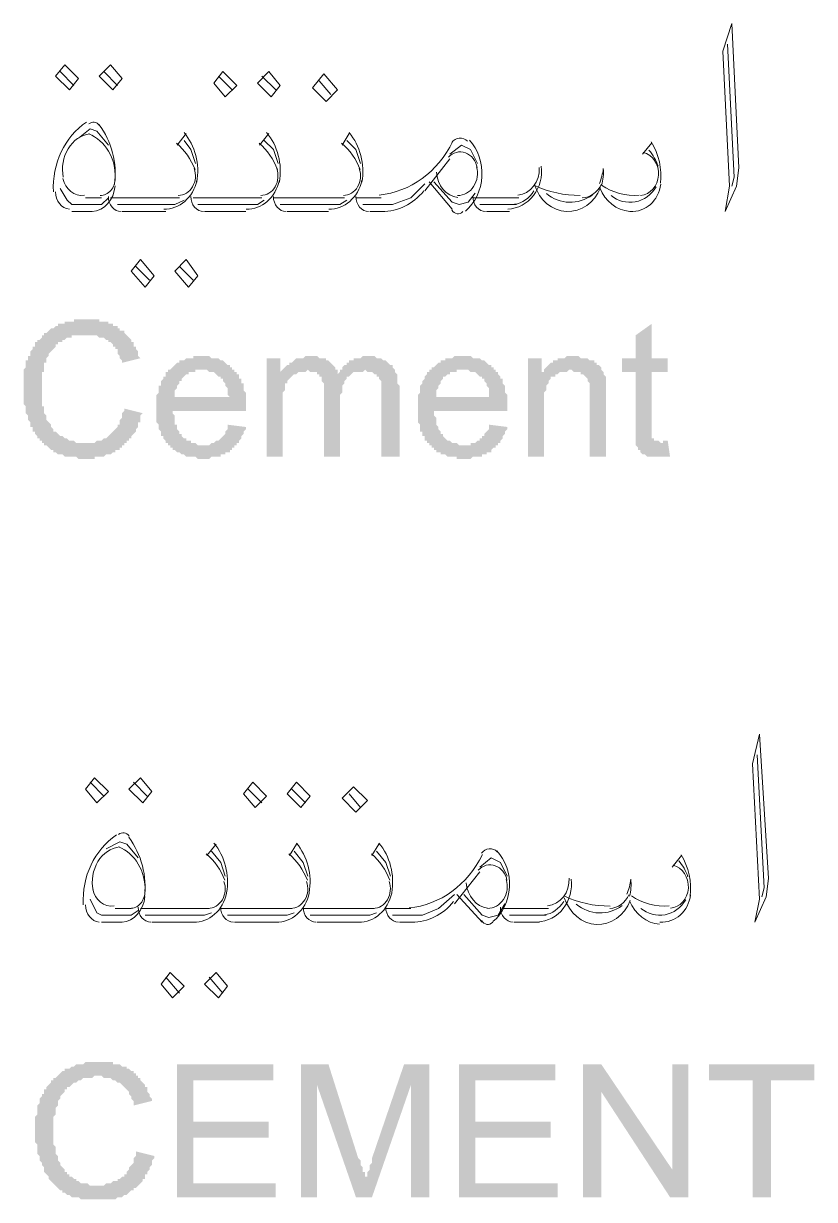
# Model space of a CAD drawing. Header units: inches. Extents: x -351 to 2582, y -266 to 144.
# Drawn here: x 231.229 to 231.824, y -49.526 to -48.642 of the extents above; entities that cross this region are included whole.
import ezdxf

# ---------------------------------------------------------------- set-up
doc = ezdxf.new("R2010")
doc.units = ezdxf.units.IN
doc.header["$MEASUREMENT"] = 0
doc.layers.add('PDF2_Geometry', color=7, linetype='Continuous')
doc.layers.add('WALL', color=7, linetype='Continuous')

# ---------------------------------------------------------------- blocks, each defined once
blk = doc.blocks.new('A$C5888202B')
at = {"layer": 'PDF2_Geometry', "lineweight": -3}
for points in [[(0.99355, -0.65848), (1.00835, -0.66218), (1.0065, -0.66403), (1.0065, -0.66588), (1.0065, -0.66772), (1.0065, -0.66957), (1.00465, -0.66957), (1.00465, -0.67142), (1.00465, -0.67327), (1.0028, -0.67512), (1.0028, -0.67697), (1.00095, -0.67882), (0.9991, -0.68067), (0.9991, -0.68252), (0.99725, -0.68252), (0.99725, -0.68437), (0.9954, -0.68437), (0.9954, -0.68621), (0.99355, -0.68621), (0.99355, -0.68806), (0.99171, -0.68806), (0.99171, -0.68991), (0.98986, -0.68991), (0.98986, -0.69176), (0.98801, -0.69176), (0.98616, -0.69176), (0.98616, -0.69361), (0.98431, -0.69361), (0.98246, -0.69546), (0.98061, -0.69546), (0.97876, -0.69546), (0.97691, -0.69731), (0.97506, -0.69731), (0.97322, -0.69731), (0.97137, -0.69731), (0.96952, -0.69731), (0.96952, -0.69916), (0.96767, -0.69916), (0.96582, -0.69916), (0.96397, -0.69916), (0.96212, -0.69916), (0.96027, -0.69916), (0.95842, -0.69916), (0.95657, -0.69916), (0.95473, -0.69731), (0.95288, -0.69731), (0.95103, -0.69731), (0.94918, -0.69731), (0.94733, -0.69731), (0.94548, -0.69731), (0.94363, -0.69546), (0.94178, -0.69546), (0.93993, -0.69546), (0.93808, -0.69361), (0.93624, -0.69361), (0.93624, -0.69176), (0.93439, -0.69176), (0.93254, -0.68991), (0.93069, -0.68806), (0.92884, -0.68806), (0.92884, -0.68621), (0.92699, -0.68621), (0.92699, -0.68437), (0.92514, -0.68437), (0.92514, -0.68252), (0.92329, -0.68252), (0.92329, -0.68067), (0.92144, -0.67882), (0.92144, -0.67697), (0.9196, -0.67697), (0.9196, -0.67512), (0.9196, -0.67327), (0.91775, -0.67327), (0.91775, -0.67142), (0.91775, -0.66957), (0.9159, -0.66772), (0.9159, -0.66588), (0.9159, -0.66403), (0.91405, -0.66218), (0.91405, -0.66033), (0.91405, -0.65848), (0.91405, -0.65663), (0.9122, -0.65478), (0.9122, -0.65293), (0.9122, -0.65108), (0.9122, -0.64923), (0.9122, -0.64739), (0.9122, -0.64554), (0.9122, -0.64369), (0.9122, -0.64184), (0.9122, -0.63999), (0.9122, -0.63814), (0.9122, -0.63629), (0.9122, -0.63444), (0.9122, -0.63259), (0.9122, -0.63074), (0.9122, -0.6289), (0.9122, -0.62705), (0.91405, -0.6252), (0.91405, -0.62335), (0.91405, -0.6215), (0.91405, -0.61965), (0.9159, -0.61965), (0.9159, -0.6178), (0.9159, -0.61595), (0.91775, -0.61595), (0.91775, -0.6141), (0.91775, -0.61226), (0.9196, -0.61041), (0.9196, -0.60856), (0.92144, -0.60856), (0.92144, -0.60671), (0.92144, -0.60486), (0.92329, -0.60486), (0.92329, -0.60301), (0.92514, -0.60301), (0.92699, -0.60116), (0.92699, -0.59931), (0.92884, -0.59931), (0.92884, -0.59746), (0.93069, -0.59746), (0.93254, -0.59561), (0.93439, -0.59377), (0.93624, -0.59377), (0.93808, -0.59192), (0.93993, -0.59192), (0.93993, -0.59007), (0.94178, -0.59007), (0.94363, -0.59007), (0.94548, -0.59007), (0.94548, -0.58822), (0.94733, -0.58822), (0.94918, -0.58822), (0.95103, -0.58822), (0.95288, -0.58822), (0.95288, -0.58637), (0.95473, -0.58637), (0.95657, -0.58637), (0.95842, -0.58637), (0.96027, -0.58637), (0.96212, -0.58637), (0.96397, -0.58637), (0.96582, -0.58637), (0.96767, -0.58637), (0.96952, -0.58637), (0.97137, -0.58637), (0.97322, -0.58637), (0.97322, -0.58822), (0.97506, -0.58822), (0.97691, -0.58822), (0.97876, -0.58822), (0.98061, -0.58822), (0.98061, -0.59007), (0.98246, -0.59007), (0.98431, -0.59007), (0.98431, -0.59192), (0.98616, -0.59192), (0.98801, -0.59192), (0.98801, -0.59377), (0.98986, -0.59377), (0.98986, -0.59561), (0.99171, -0.59561), (0.99355, -0.59561), (0.99355, -0.59746), (0.9954, -0.59931), (0.99725, -0.60116), (0.9991, -0.60301), (0.9991, -0.60486), (1.00095, -0.60486), (1.00095, -0.60671), (1.00095, -0.60856), (1.0028, -0.60856), (1.0028, -0.61041), (1.00465, -0.61226), (1.00465, -0.6141), (1.00465, -0.61595), (1.0065, -0.6178), (0.99171, -0.6215), (0.99171, -0.61965), (0.98986, -0.6178), (0.98986, -0.61595), (0.98801, -0.6141), (0.98801, -0.61226), (0.98801, -0.61041), (0.98616, -0.61041), (0.98616, -0.60856), (0.98431, -0.60856), (0.98431, -0.60671), (0.98246, -0.60486), (0.98061, -0.60486), (0.98061, -0.60301), (0.97876, -0.60301), (0.97691, -0.60116), (0.97506, -0.60116), (0.97322, -0.60116), (0.97137, -0.59931), (0.96952, -0.59931), (0.96767, -0.59931), (0.96582, -0.59931), (0.96397, -0.59931), (0.96212, -0.59931), (0.96027, -0.59931), (0.95842, -0.59931), (0.95657, -0.59931), (0.95473, -0.59931), (0.95288, -0.59931), (0.95103, -0.59931), (0.95103, -0.60116), (0.94918, -0.60116), (0.94733, -0.60116), (0.94548, -0.60301), (0.94363, -0.60301), (0.94363, -0.60486), (0.94178, -0.60486), (0.93993, -0.60486), (0.93993, -0.60671), (0.93808, -0.60671), (0.93808, -0.60856), (0.93624, -0.61041), (0.93439, -0.61226), (0.93254, -0.6141), (0.93254, -0.61595), (0.93069, -0.6178), (0.93069, -0.61965), (0.93069, -0.6215), (0.92884, -0.6215), (0.92884, -0.62335), (0.92884, -0.6252), (0.92884, -0.62705), (0.92884, -0.6289), (0.92699, -0.6289), (0.92699, -0.63074), (0.92699, -0.63259), (0.92699, -0.63444), (0.92699, -0.63629), (0.92699, -0.63814), (0.92699, -0.63999), (0.92699, -0.64184), (0.92699, -0.64369), (0.92699, -0.64554), (0.92699, -0.64739), (0.92699, -0.64923), (0.92699, -0.65108), (0.92699, -0.65293), (0.92699, -0.65478), (0.92699, -0.65663), (0.92884, -0.65663), (0.92884, -0.65848), (0.92884, -0.66033), (0.92884, -0.66218), (0.93069, -0.66403), (0.93069, -0.66588), (0.93069, -0.66772), (0.93254, -0.66957), (0.93439, -0.67142), (0.93439, -0.67327), (0.93624, -0.67512), (0.93624, -0.67697), (0.93808, -0.67697), (0.93993, -0.67882), (0.94178, -0.68067), (0.94363, -0.68067), (0.94548, -0.68252), (0.94733, -0.68252), (0.94918, -0.68437), (0.95103, -0.68437), (0.95288, -0.68437), (0.95473, -0.68621), (0.95657, -0.68621), (0.95842, -0.68621), (0.96027, -0.68621), (0.96212, -0.68621), (0.96397, -0.68621), (0.96582, -0.68621), (0.96767, -0.68621), (0.96952, -0.68621), (0.97137, -0.68437), (0.97322, -0.68437), (0.97506, -0.68437), (0.97691, -0.68252), (0.97876, -0.68252), (0.98061, -0.68067), (0.98246, -0.67882), (0.98431, -0.67697), (0.98616, -0.67512), (0.98801, -0.67327), (0.98801, -0.67142), (0.98986, -0.67142), (0.98986, -0.66957), (0.98986, -0.66772), (0.99171, -0.66588), (0.99171, -0.66403), (0.99171, -0.66218), (0.99355, -0.66033), (0.99355, -0.65848)], [(1.43176, -0.68437), (1.43361, -0.69731), (1.43176, -0.69731), (1.42991, -0.69731), (1.42806, -0.69731), (1.42622, -0.69731), (1.42437, -0.69731), (1.42252, -0.69731), (1.42067, -0.69731), (1.41882, -0.69731), (1.41697, -0.69731), (1.41512, -0.69731), (1.41327, -0.69546), (1.41142, -0.69546), (1.40957, -0.69361), (1.40957, -0.69176), (1.40773, -0.69176), (1.40773, -0.68991), (1.40588, -0.68806), (1.40588, -0.68621), (1.40588, -0.68437), (1.40588, -0.68252), (1.40588, -0.68067), (1.40588, -0.67882), (1.40588, -0.67697), (1.40588, -0.67512), (1.40588, -0.67327), (1.40588, -0.6289), (1.39478, -0.6289), (1.39478, -0.6178), (1.40588, -0.6178), (1.40588, -0.59931), (1.41882, -0.59007), (1.41882, -0.6178), (1.43176, -0.6178), (1.43176, -0.6289), (1.41882, -0.6289), (1.41882, -0.67512), (1.41882, -0.67697), (1.41882, -0.67882), (1.41882, -0.68067), (1.41882, -0.68252), (1.42067, -0.68252), (1.42067, -0.68437), (1.42252, -0.68437), (1.42437, -0.68437), (1.42622, -0.68621), (1.42806, -0.68621), (1.42806, -0.68437), (1.42991, -0.68437)], [(1.10819, -0.69731), (1.10819, -0.6178), (1.11928, -0.6178), (1.11928, -0.6289), (1.12113, -0.62705), (1.12298, -0.6252), (1.12483, -0.62335), (1.12668, -0.62335), (1.12668, -0.6215), (1.12853, -0.6215), (1.13038, -0.61965), (1.13223, -0.6178), (1.13408, -0.6178), (1.13593, -0.6178), (1.13777, -0.6178), (1.13962, -0.61595), (1.14147, -0.61595), (1.14332, -0.61595), (1.14517, -0.61595), (1.14702, -0.61595), (1.14887, -0.61595), (1.15072, -0.6178), (1.15257, -0.6178), (1.15442, -0.6178), (1.15626, -0.6178), (1.15626, -0.61965), (1.15811, -0.61965), (1.15996, -0.6215), (1.16181, -0.62335), (1.16366, -0.6252), (1.16366, -0.62705), (1.16551, -0.62705), (1.16551, -0.6289), (1.16551, -0.63074), (1.16736, -0.6289), (1.16736, -0.62705), (1.16921, -0.62705), (1.16921, -0.6252), (1.17106, -0.62335), (1.17291, -0.62335), (1.17291, -0.6215), (1.17475, -0.6215), (1.17475, -0.61965), (1.1766, -0.61965), (1.17845, -0.61965), (1.17845, -0.6178), (1.1803, -0.6178), (1.18215, -0.6178), (1.184, -0.6178), (1.18585, -0.61595), (1.1877, -0.61595), (1.18955, -0.61595), (1.1914, -0.61595), (1.19324, -0.61595), (1.19509, -0.61595), (1.19694, -0.6178), (1.19879, -0.6178), (1.20064, -0.6178), (1.20249, -0.61965), (1.20434, -0.61965), (1.20619, -0.6215), (1.20804, -0.62335), (1.20988, -0.62335), (1.20988, -0.6252), (1.21173, -0.62705), (1.21173, -0.6289), (1.21358, -0.63074), (1.21358, -0.63259), (1.21358, -0.63444), (1.21358, -0.63629), (1.21358, -0.63814), (1.21543, -0.63999), (1.21543, -0.64184), (1.21543, -0.64369), (1.21543, -0.69731), (1.20064, -0.69731), (1.20064, -0.64739), (1.20064, -0.64554), (1.20064, -0.64369), (1.20064, -0.64184), (1.20064, -0.63999), (1.20064, -0.63814), (1.20064, -0.63629), (1.19879, -0.63444), (1.19879, -0.63259), (1.19694, -0.63259), (1.19694, -0.63074), (1.19509, -0.63074), (1.19324, -0.6289), (1.1914, -0.6289), (1.18955, -0.6289), (1.1877, -0.62705), (1.18585, -0.6289), (1.184, -0.6289), (1.18215, -0.6289), (1.1803, -0.6289), (1.17845, -0.6289), (1.1766, -0.63074), (1.17475, -0.63259), (1.17291, -0.63259), (1.17291, -0.63444), (1.17106, -0.63629), (1.17106, -0.63814), (1.16921, -0.63999), (1.16921, -0.64184), (1.16921, -0.64369), (1.16921, -0.64554), (1.16736, -0.64739), (1.16736, -0.64923), (1.16736, -0.65108), (1.16736, -0.69731), (1.15442, -0.69731), (1.15442, -0.64554), (1.15442, -0.64369), (1.15442, -0.64184), (1.15442, -0.63999), (1.15442, -0.63814), (1.15257, -0.63629), (1.15257, -0.63444), (1.15257, -0.63259), (1.15072, -0.63259), (1.15072, -0.63074), (1.14887, -0.63074), (1.14887, -0.6289), (1.14702, -0.6289), (1.14517, -0.6289), (1.14332, -0.6289), (1.14147, -0.62705), (1.13962, -0.6289), (1.13777, -0.6289), (1.13593, -0.6289), (1.13408, -0.6289), (1.13223, -0.63074), (1.13038, -0.63074), (1.12853, -0.63259), (1.12668, -0.63444), (1.12483, -0.63629), (1.12483, -0.63814), (1.12298, -0.63814), (1.12298, -0.63999), (1.12298, -0.64184), (1.12298, -0.64369), (1.12113, -0.64554), (1.12113, -0.64739), (1.12113, -0.64923), (1.12113, -0.65108), (1.12113, -0.65293), (1.12113, -0.65478), (1.12113, -0.65663), (1.12113, -0.69731)], [(1.31897, -0.69731), (1.31897, -0.6178), (1.33007, -0.6178), (1.33007, -0.6289), (1.33192, -0.6289), (1.33192, -0.62705), (1.33377, -0.6252), (1.33562, -0.62335), (1.33746, -0.6215), (1.33931, -0.6215), (1.33931, -0.61965), (1.34116, -0.61965), (1.34301, -0.61965), (1.34301, -0.6178), (1.34486, -0.6178), (1.34671, -0.6178), (1.34856, -0.6178), (1.35041, -0.61595), (1.35226, -0.61595), (1.35411, -0.61595), (1.35595, -0.61595), (1.3578, -0.61595), (1.35965, -0.61595), (1.3615, -0.6178), (1.36335, -0.6178), (1.3652, -0.6178), (1.36705, -0.6178), (1.3689, -0.61965), (1.37075, -0.61965), (1.3726, -0.61965), (1.3726, -0.6215), (1.37444, -0.6215), (1.37444, -0.62335), (1.37629, -0.62335), (1.37814, -0.6252), (1.37814, -0.62705), (1.37999, -0.6289), (1.37999, -0.63074), (1.38184, -0.63259), (1.38184, -0.63444), (1.38184, -0.63629), (1.38184, -0.63814), (1.38184, -0.63999), (1.38184, -0.64184), (1.38184, -0.64369), (1.38184, -0.64554), (1.38184, -0.64739), (1.38184, -0.64923), (1.38184, -0.69731), (1.3689, -0.69731), (1.3689, -0.64923), (1.3689, -0.64739), (1.3689, -0.64554), (1.3689, -0.64369), (1.3689, -0.64184), (1.3689, -0.63999), (1.3689, -0.63814), (1.36705, -0.63629), (1.36705, -0.63444), (1.3652, -0.63259), (1.36335, -0.63074), (1.3615, -0.63074), (1.3615, -0.6289), (1.35965, -0.6289), (1.3578, -0.6289), (1.35595, -0.6289), (1.35411, -0.62705), (1.35226, -0.62705), (1.35041, -0.6289), (1.34856, -0.6289), (1.34671, -0.6289), (1.34486, -0.6289), (1.34301, -0.63074), (1.34116, -0.63074), (1.34116, -0.63259), (1.33931, -0.63259), (1.33746, -0.63259), (1.33746, -0.63444), (1.33562, -0.63629), (1.33562, -0.63814), (1.33377, -0.63999), (1.33377, -0.64184), (1.33377, -0.64369), (1.33192, -0.64554), (1.33192, -0.64739), (1.33192, -0.64923), (1.33192, -0.65108), (1.33192, -0.65293), (1.33192, -0.69731)], [(1.0028, -1.25755), (1.01759, -1.26125), (1.01759, -1.2631), (1.01574, -1.26495), (1.01574, -1.26679), (1.01574, -1.26864), (1.01389, -1.27049), (1.01389, -1.27234), (1.01204, -1.27419), (1.01204, -1.27604), (1.0102, -1.27604), (1.0102, -1.27789), (1.0102, -1.27974), (1.00835, -1.27974), (1.00835, -1.28159), (1.0065, -1.28343), (1.00465, -1.28528), (1.0028, -1.28713), (1.00095, -1.28713), (1.00095, -1.28898), (0.9991, -1.28898), (0.99725, -1.29083), (0.9954, -1.29268), (0.99355, -1.29268), (0.99171, -1.29453), (0.98986, -1.29453), (0.98801, -1.29453), (0.98616, -1.29638), (0.98431, -1.29638), (0.98246, -1.29638), (0.98061, -1.29638), (0.97876, -1.29638), (0.97691, -1.29638), (0.97506, -1.29638), (0.97322, -1.29638), (0.97137, -1.29638), (0.96952, -1.29638), (0.96767, -1.29638), (0.96582, -1.29638), (0.96397, -1.29638), (0.96212, -1.29638), (0.96027, -1.29638), (0.95842, -1.29638), (0.95657, -1.29453), (0.95473, -1.29453), (0.95288, -1.29453), (0.95103, -1.29453), (0.94918, -1.29268), (0.94733, -1.29268), (0.94548, -1.29083), (0.94363, -1.29083), (0.94363, -1.28898), (0.94178, -1.28898), (0.93993, -1.28713), (0.93808, -1.28528), (0.93624, -1.28343), (0.93439, -1.28159), (0.93254, -1.27974), (0.93254, -1.27789), (0.93069, -1.27604), (0.92884, -1.27419), (0.92884, -1.27234), (0.92884, -1.27049), (0.92699, -1.26864), (0.92699, -1.26679), (0.92514, -1.26495), (0.92514, -1.2631), (0.92514, -1.26125), (0.92329, -1.2594), (0.92329, -1.25755), (0.92329, -1.2557), (0.92329, -1.25385), (0.92329, -1.252), (0.92144, -1.25015), (0.92144, -1.2483), (0.92144, -1.24646), (0.92144, -1.24461), (0.92144, -1.24276), (0.92144, -1.24091), (0.92144, -1.23906), (0.92144, -1.23721), (0.92144, -1.23536), (0.92144, -1.23351), (0.92144, -1.23166), (0.92144, -1.22981), (0.92329, -1.22797), (0.92329, -1.22612), (0.92329, -1.22427), (0.92329, -1.22242), (0.92329, -1.22057), (0.92514, -1.21872), (0.92514, -1.21687), (0.92514, -1.21502), (0.92699, -1.21317), (0.92699, -1.21132), (0.92884, -1.21132), (0.92884, -1.20948), (0.92884, -1.20763), (0.93069, -1.20763), (0.93069, -1.20578), (0.93254, -1.20393), (0.93439, -1.20208), (0.93439, -1.20023), (0.93624, -1.20023), (0.93624, -1.19838), (0.93808, -1.19838), (0.93993, -1.19653), (0.94178, -1.19468), (0.94363, -1.19283), (0.94548, -1.19283), (0.94548, -1.19099), (0.94733, -1.19099), (0.94918, -1.19099), (0.95103, -1.18914), (0.95288, -1.18914), (0.95473, -1.18729), (0.95657, -1.18729), (0.95842, -1.18729), (0.96027, -1.18729), (0.96212, -1.18544), (0.96397, -1.18544), (0.96582, -1.18544), (0.96767, -1.18544), (0.96952, -1.18544), (0.97137, -1.18544), (0.97322, -1.18544), (0.97506, -1.18544), (0.97691, -1.18544), (0.97876, -1.18544), (0.98061, -1.18544), (0.98246, -1.18544), (0.98431, -1.18544), (0.98431, -1.18729), (0.98616, -1.18729), (0.98801, -1.18729), (0.98986, -1.18729), (0.99171, -1.18914), (0.99355, -1.18914), (0.9954, -1.18914), (0.9954, -1.19099), (0.99725, -1.19099), (0.9991, -1.19283), (1.00095, -1.19283), (1.00095, -1.19468), (1.0028, -1.19468), (1.0028, -1.19653), (1.00465, -1.19653), (1.00465, -1.19838), (1.0065, -1.19838), (1.0065, -1.20023), (1.00835, -1.20208), (1.0102, -1.20393), (1.0102, -1.20578), (1.01204, -1.20578), (1.01204, -1.20763), (1.01204, -1.20948), (1.01389, -1.21132), (1.01389, -1.21317), (1.01574, -1.21502), (1.01574, -1.21687), (1.00095, -1.22057), (1.00095, -1.21872), (1.00095, -1.21687), (0.9991, -1.21502), (0.9991, -1.21317), (0.99725, -1.21132), (0.99725, -1.20948), (0.9954, -1.20763), (0.99355, -1.20578), (0.99171, -1.20393), (0.98986, -1.20208), (0.98801, -1.20208), (0.98616, -1.20023), (0.98431, -1.20023), (0.98246, -1.19838), (0.98061, -1.19838), (0.97876, -1.19838), (0.97691, -1.19838), (0.97506, -1.19653), (0.97322, -1.19653), (0.97137, -1.19653), (0.96952, -1.19653), (0.96767, -1.19838), (0.96582, -1.19838), (0.96397, -1.19838), (0.96212, -1.19838), (0.96027, -1.19838), (0.95842, -1.20023), (0.95657, -1.20023), (0.95473, -1.20208), (0.95288, -1.20208), (0.95103, -1.20393), (0.94918, -1.20578), (0.94733, -1.20578), (0.94733, -1.20763), (0.94548, -1.20763), (0.94548, -1.20948), (0.94363, -1.21132), (0.94178, -1.21317), (0.94178, -1.21502), (0.93993, -1.21687), (0.93993, -1.21872), (0.93993, -1.22057), (0.93808, -1.22242), (0.93808, -1.22427), (0.93808, -1.22612), (0.93808, -1.22797), (0.93624, -1.22981), (0.93624, -1.23166), (0.93624, -1.23351), (0.93624, -1.23536), (0.93624, -1.23721), (0.93624, -1.23906), (0.93624, -1.24091), (0.93624, -1.24276), (0.93624, -1.24461), (0.93624, -1.24646), (0.93624, -1.2483), (0.93624, -1.25015), (0.93624, -1.252), (0.93808, -1.25385), (0.93808, -1.2557), (0.93808, -1.25755), (0.93808, -1.2594), (0.93993, -1.26125), (0.93993, -1.2631), (0.93993, -1.26495), (0.94178, -1.26679), (0.94178, -1.26864), (0.94363, -1.27049), (0.94548, -1.27234), (0.94548, -1.27419), (0.94733, -1.27419), (0.94733, -1.27604), (0.94918, -1.27604), (0.94918, -1.27789), (0.95103, -1.27789), (0.95288, -1.27974), (0.95473, -1.27974), (0.95473, -1.28159), (0.95657, -1.28159), (0.95842, -1.28343), (0.96027, -1.28343), (0.96212, -1.28343), (0.96397, -1.28343), (0.96582, -1.28528), (0.96767, -1.28528), (0.96952, -1.28528), (0.97137, -1.28528), (0.97322, -1.28528), (0.97506, -1.28528), (0.97691, -1.28528), (0.97876, -1.28343), (0.98061, -1.28343), (0.98246, -1.28343), (0.98431, -1.28159), (0.98616, -1.28159), (0.98801, -1.28159), (0.98801, -1.27974), (0.98986, -1.27974), (0.99171, -1.27789), (0.99355, -1.27789), (0.99355, -1.27604), (0.9954, -1.27604), (0.9954, -1.27419), (0.99725, -1.27234), (0.99725, -1.27049), (0.9991, -1.26864), (1.00095, -1.26679), (1.00095, -1.26495), (1.00095, -1.2631), (1.0028, -1.26125), (1.0028, -1.2594), (1.0028, -1.25755)], [(1.03608, -1.29453), (1.03608, -1.18729), (1.11374, -1.18729), (1.11374, -1.20023), (1.04902, -1.20023), (1.04902, -1.23351), (1.11004, -1.23351), (1.11004, -1.24646), (1.04902, -1.24646), (1.04902, -1.28343), (1.11559, -1.28343), (1.11559, -1.29453)], [(1.13593, -1.29453), (1.13593, -1.18729), (1.15811, -1.18729), (1.18215, -1.2631), (1.184, -1.26495), (1.184, -1.26679), (1.184, -1.26864), (1.18585, -1.27049), (1.18585, -1.27234), (1.18585, -1.27419), (1.1877, -1.27419), (1.1877, -1.27604), (1.1877, -1.27789), (1.1877, -1.27974), (1.1877, -1.27789), (1.18955, -1.27789), (1.18955, -1.27604), (1.18955, -1.27419), (1.1914, -1.27234), (1.1914, -1.27049), (1.1914, -1.26864), (1.19324, -1.26679), (1.19324, -1.26495), (1.19324, -1.2631), (1.21913, -1.18729), (1.23947, -1.18729), (1.23947, -1.29453), (1.22468, -1.29453), (1.22468, -1.20393), (1.19324, -1.29453), (1.1803, -1.29453), (1.14887, -1.20393), (1.14887, -1.29453)], [(1.26351, -1.29453), (1.26351, -1.18729), (1.34116, -1.18729), (1.34116, -1.20023), (1.27645, -1.20023), (1.27645, -1.23351), (1.33746, -1.23351), (1.33746, -1.24646), (1.27645, -1.24646), (1.27645, -1.28343), (1.34301, -1.28343), (1.34301, -1.29453)], [(1.36335, -1.29453), (1.36335, -1.18729), (1.37814, -1.18729), (1.43546, -1.27234), (1.43546, -1.18729), (1.4484, -1.18729), (1.4484, -1.29453), (1.43361, -1.29453), (1.37814, -1.20948), (1.37814, -1.29453)], [(1.50017, -1.29453), (1.50017, -1.20023), (1.46504, -1.20023), (1.46504, -1.18729), (1.5501, -1.18729), (1.5501, -1.20023), (1.51497, -1.20023), (1.51497, -1.29453)]]:
    blk.add_hatch(color=256, dxfattribs=at).paths.add_polyline_path(points)
h = blk.add_hatch(color=256, dxfattribs=at)
h.paths.add_polyline_path([(1.07676, -0.67142), (1.09155, -0.67327), (1.09155, -0.67512), (1.0897, -0.67697), (1.0897, -0.67882), (1.08785, -0.68067), (1.08785, -0.68252), (1.086, -0.68437), (1.086, -0.68621), (1.08415, -0.68621), (1.08415, -0.68806), (1.08231, -0.68806), (1.08231, -0.68991), (1.08046, -0.68991), (1.08046, -0.69176), (1.07861, -0.69176), (1.07861, -0.69361), (1.07676, -0.69361), (1.07491, -0.69361), (1.07491, -0.69546), (1.07306, -0.69546), (1.07121, -0.69546), (1.07121, -0.69731), (1.06936, -0.69731), (1.06751, -0.69731), (1.06566, -0.69731), (1.06382, -0.69731), (1.06197, -0.69916), (1.06012, -0.69916), (1.05827, -0.69916), (1.05642, -0.69916), (1.05457, -0.69916), (1.05272, -0.69916), (1.05087, -0.69731), (1.04902, -0.69731), (1.04717, -0.69731), (1.04533, -0.69731), (1.04348, -0.69731), (1.04163, -0.69546), (1.03978, -0.69546), (1.03793, -0.69361), (1.03608, -0.69361), (1.03423, -0.69176), (1.03238, -0.69176), (1.03238, -0.68991), (1.03053, -0.68991), (1.03053, -0.68806), (1.02868, -0.68806), (1.02868, -0.68621), (1.02684, -0.68621), (1.02684, -0.68437), (1.02499, -0.68252), (1.02499, -0.68067), (1.02314, -0.68067), (1.02314, -0.67882), (1.02314, -0.67697), (1.02129, -0.67512), (1.02129, -0.67327), (1.02129, -0.67142), (1.01944, -0.66957), (1.01944, -0.66772), (1.01944, -0.66588), (1.01944, -0.66403), (1.01944, -0.66218), (1.01944, -0.66033), (1.01944, -0.65848), (1.01944, -0.65663), (1.01944, -0.65478), (1.01944, -0.65293), (1.01944, -0.65108), (1.01944, -0.64923), (1.01944, -0.64739), (1.02129, -0.64554), (1.02129, -0.64369), (1.02129, -0.64184), (1.02129, -0.63999), (1.02314, -0.63999), (1.02314, -0.63814), (1.02314, -0.63629), (1.02499, -0.63444), (1.02499, -0.63259), (1.02684, -0.63259), (1.02684, -0.63074), (1.02684, -0.6289), (1.02868, -0.6289), (1.02868, -0.62705), (1.03053, -0.62705), (1.03238, -0.6252), (1.03423, -0.62335), (1.03608, -0.6215), (1.03793, -0.6215), (1.03793, -0.61965), (1.03978, -0.61965), (1.04163, -0.61965), (1.04348, -0.6178), (1.04533, -0.6178), (1.04717, -0.6178), (1.04902, -0.6178), (1.04902, -0.61595), (1.05087, -0.61595), (1.05272, -0.61595), (1.05457, -0.61595), (1.05642, -0.61595), (1.05827, -0.61595), (1.06012, -0.61595), (1.06197, -0.61595), (1.06382, -0.6178), (1.06566, -0.6178), (1.06751, -0.6178), (1.06936, -0.6178), (1.07121, -0.61965), (1.07306, -0.61965), (1.07491, -0.6215), (1.07676, -0.62335), (1.07861, -0.62335), (1.07861, -0.6252), (1.08046, -0.6252), (1.08046, -0.62705), (1.08231, -0.62705), (1.08231, -0.6289), (1.08415, -0.6289), (1.08415, -0.63074), (1.086, -0.63074), (1.086, -0.63259), (1.086, -0.63444), (1.08785, -0.63444), (1.08785, -0.63629), (1.08785, -0.63814), (1.0897, -0.63814), (1.0897, -0.63999), (1.0897, -0.64184), (1.0897, -0.64369), (1.09155, -0.64554), (1.09155, -0.64739), (1.09155, -0.64923), (1.09155, -0.65108), (1.09155, -0.65293), (1.09155, -0.65478), (1.09155, -0.65663), (1.09155, -0.65848), (1.09155, -0.66033), (1.03238, -0.66033), (1.03238, -0.66218), (1.03423, -0.66403), (1.03423, -0.66588), (1.03423, -0.66772), (1.03423, -0.66957), (1.03423, -0.67142), (1.03608, -0.67142), (1.03608, -0.67327), (1.03608, -0.67512), (1.03793, -0.67697), (1.03793, -0.67882), (1.03978, -0.67882), (1.03978, -0.68067), (1.04163, -0.68252), (1.04348, -0.68252), (1.04348, -0.68437), (1.04533, -0.68437), (1.04717, -0.68437), (1.04717, -0.68621), (1.04902, -0.68621), (1.05087, -0.68621), (1.05272, -0.68806), (1.05457, -0.68806), (1.05642, -0.68806), (1.05827, -0.68806), (1.06012, -0.68806), (1.06197, -0.68806), (1.06382, -0.68621), (1.06566, -0.68621), (1.06751, -0.68437), (1.06936, -0.68437), (1.07121, -0.68252), (1.07306, -0.68067), (1.07491, -0.67882), (1.07491, -0.67697), (1.07676, -0.67512), (1.07676, -0.67327), (1.07676, -0.67142)], flags=0)
h.paths.add_polyline_path([(1.03423, -0.64923), (1.07861, -0.64923), (1.07676, -0.64739), (1.07676, -0.64554), (1.07676, -0.64369), (1.07676, -0.64184), (1.07491, -0.63999), (1.07491, -0.63814), (1.07306, -0.63629), (1.07306, -0.63444), (1.07121, -0.63444), (1.07121, -0.63259), (1.06936, -0.63259), (1.06751, -0.63074), (1.06566, -0.6289), (1.06382, -0.6289), (1.06197, -0.6289), (1.06012, -0.62705), (1.05827, -0.62705), (1.05642, -0.62705), (1.05457, -0.62705), (1.05272, -0.62705), (1.05087, -0.62705), (1.05087, -0.6289), (1.04902, -0.6289), (1.04717, -0.6289), (1.04533, -0.6289), (1.04533, -0.63074), (1.04348, -0.63074), (1.04163, -0.63259), (1.03978, -0.63444), (1.03978, -0.63629), (1.03793, -0.63629), (1.03793, -0.63814), (1.03608, -0.63999), (1.03608, -0.64184), (1.03423, -0.64369), (1.03423, -0.64554), (1.03423, -0.64739), (1.03423, -0.64923)], flags=0)
h = blk.add_hatch(color=256, dxfattribs=at)
h.paths.add_polyline_path([(1.28754, -0.67142), (1.30233, -0.67327), (1.30233, -0.67512), (1.30049, -0.67697), (1.30049, -0.67882), (1.29864, -0.68067), (1.29864, -0.68252), (1.29679, -0.68437), (1.29679, -0.68621), (1.29494, -0.68621), (1.29494, -0.68806), (1.29309, -0.68806), (1.29309, -0.68991), (1.29124, -0.68991), (1.28939, -0.69176), (1.28939, -0.69361), (1.28754, -0.69361), (1.28569, -0.69361), (1.28569, -0.69546), (1.28384, -0.69546), (1.282, -0.69546), (1.282, -0.69731), (1.28015, -0.69731), (1.2783, -0.69731), (1.27645, -0.69731), (1.2746, -0.69731), (1.27275, -0.69916), (1.2709, -0.69916), (1.26905, -0.69916), (1.2672, -0.69916), (1.26535, -0.69916), (1.26351, -0.69916), (1.26166, -0.69916), (1.26166, -0.69731), (1.25981, -0.69731), (1.25796, -0.69731), (1.25611, -0.69731), (1.25426, -0.69731), (1.25241, -0.69546), (1.25056, -0.69546), (1.24871, -0.69546), (1.24871, -0.69361), (1.24686, -0.69361), (1.24502, -0.69361), (1.24502, -0.69176), (1.24317, -0.69176), (1.24317, -0.68991), (1.24132, -0.68991), (1.24132, -0.68806), (1.23947, -0.68806), (1.23947, -0.68621), (1.23762, -0.68621), (1.23762, -0.68437), (1.23577, -0.68437), (1.23577, -0.68252), (1.23577, -0.68067), (1.23392, -0.68067), (1.23392, -0.67882), (1.23392, -0.67697), (1.23207, -0.67697), (1.23207, -0.67512), (1.23207, -0.67327), (1.23207, -0.67142), (1.23022, -0.66957), (1.23022, -0.66772), (1.23022, -0.66588), (1.23022, -0.66403), (1.23022, -0.66218), (1.23022, -0.66033), (1.23022, -0.65848), (1.23022, -0.65663), (1.23022, -0.65478), (1.23022, -0.65293), (1.23022, -0.65108), (1.23022, -0.64923), (1.23022, -0.64739), (1.23207, -0.64554), (1.23207, -0.64369), (1.23207, -0.64184), (1.23207, -0.63999), (1.23392, -0.63814), (1.23392, -0.63629), (1.23577, -0.63444), (1.23577, -0.63259), (1.23762, -0.63074), (1.23762, -0.6289), (1.23947, -0.6289), (1.23947, -0.62705), (1.24132, -0.62705), (1.24132, -0.6252), (1.24317, -0.6252), (1.24502, -0.62335), (1.24686, -0.6215), (1.24871, -0.6215), (1.24871, -0.61965), (1.25056, -0.61965), (1.25241, -0.61965), (1.25241, -0.6178), (1.25426, -0.6178), (1.25611, -0.6178), (1.25796, -0.6178), (1.25981, -0.61595), (1.26166, -0.61595), (1.26351, -0.61595), (1.26535, -0.61595), (1.2672, -0.61595), (1.26905, -0.61595), (1.2709, -0.61595), (1.27275, -0.61595), (1.2746, -0.6178), (1.27645, -0.6178), (1.2783, -0.6178), (1.28015, -0.6178), (1.282, -0.61965), (1.28384, -0.61965), (1.28569, -0.6215), (1.28754, -0.62335), (1.28939, -0.62335), (1.28939, -0.6252), (1.29124, -0.6252), (1.29124, -0.62705), (1.29309, -0.62705), (1.29309, -0.6289), (1.29494, -0.6289), (1.29494, -0.63074), (1.29679, -0.63259), (1.29679, -0.63444), (1.29864, -0.63444), (1.29864, -0.63629), (1.29864, -0.63814), (1.30049, -0.63999), (1.30049, -0.64184), (1.30049, -0.64369), (1.30049, -0.64554), (1.30233, -0.64739), (1.30233, -0.64923), (1.30233, -0.65108), (1.30233, -0.65293), (1.30233, -0.65478), (1.30233, -0.65663), (1.30233, -0.65848), (1.30233, -0.66033), (1.24317, -0.66033), (1.24317, -0.66218), (1.24317, -0.66403), (1.24502, -0.66588), (1.24502, -0.66772), (1.24502, -0.66957), (1.24502, -0.67142), (1.24686, -0.67327), (1.24686, -0.67512), (1.24871, -0.67697), (1.24871, -0.67882), (1.25056, -0.67882), (1.25056, -0.68067), (1.25241, -0.68252), (1.25426, -0.68437), (1.25611, -0.68437), (1.25796, -0.68621), (1.25981, -0.68621), (1.26166, -0.68621), (1.26351, -0.68806), (1.26535, -0.68806), (1.2672, -0.68806), (1.26905, -0.68806), (1.2709, -0.68806), (1.27275, -0.68806), (1.27275, -0.68621), (1.2746, -0.68621), (1.27645, -0.68621), (1.2783, -0.68437), (1.28015, -0.68437), (1.28015, -0.68252), (1.282, -0.68252), (1.282, -0.68067), (1.28384, -0.68067), (1.28384, -0.67882), (1.28569, -0.67697), (1.28754, -0.67512), (1.28754, -0.67327), (1.28754, -0.67142)], flags=0)
h.paths.add_polyline_path([(1.24502, -0.64923), (1.28754, -0.64923), (1.28754, -0.64739), (1.28754, -0.64554), (1.28754, -0.64369), (1.28754, -0.64184), (1.28569, -0.63999), (1.28569, -0.63814), (1.28384, -0.63629), (1.28384, -0.63444), (1.282, -0.63444), (1.282, -0.63259), (1.28015, -0.63259), (1.2783, -0.63074), (1.27645, -0.6289), (1.2746, -0.6289), (1.27275, -0.6289), (1.2709, -0.62705), (1.26905, -0.62705), (1.2672, -0.62705), (1.26535, -0.62705), (1.26351, -0.62705), (1.26166, -0.62705), (1.26166, -0.6289), (1.25981, -0.6289), (1.25796, -0.6289), (1.25611, -0.6289), (1.25611, -0.63074), (1.25426, -0.63074), (1.25241, -0.63259), (1.25056, -0.63259), (1.25056, -0.63444), (1.24871, -0.63629), (1.24871, -0.63814), (1.24686, -0.63999), (1.24686, -0.64184), (1.24502, -0.64369), (1.24502, -0.64554), (1.24502, -0.64739), (1.24502, -0.64923)], flags=0)
at = {"layer": 'PDF2_Geometry', "lineweight": 18}
for p, q in [((1.48353, -0.34785), (1.47614, -0.37004)), ((1.48908, -0.46434), (1.48353, -0.34785)), ((1.48538, -0.47173), (1.47984, -0.36449)), ((1.47614, -0.37004), (1.48169, -0.47913)), ((0.94548, -0.38113), (0.93808, -0.39038)), ((0.95288, -0.39777), (0.94178, -0.38668)), ((0.95657, -0.39223), (0.94548, -0.38113)), ((0.98246, -0.38113), (0.97322, -0.39038)), ((0.98801, -0.39777), (0.97691, -0.38668)), ((0.99171, -0.39223), (0.98246, -0.38113)), ((1.07306, -0.38668), (1.06566, -0.39592)), ((1.08415, -0.39777), (1.07306, -0.38668)), ((1.11004, -0.38668), (1.1008, -0.39592)), ((1.11928, -0.39777), (1.11004, -0.38668)), ((1.15442, -0.38853), (1.14517, -0.39962)), ((1.16551, -0.40147), (1.15442, -0.38853)), ((0.93808, -0.39038), (0.94918, -0.40147)), ((0.94918, -0.40147), (0.95657, -0.39223)), ((0.97322, -0.39038), (0.98431, -0.40147)), ((0.98431, -0.40147), (0.99171, -0.39223)), ((1.06566, -0.39592), (1.07491, -0.40702)), ((1.08046, -0.40147), (1.06936, -0.39038)), ((1.07491, -0.40702), (1.08415, -0.39777)), ((1.1008, -0.39592), (1.11189, -0.40702)), ((1.11559, -0.40147), (1.10449, -0.39038)), ((1.11189, -0.40702), (1.11928, -0.39777)), ((1.15996, -0.40517), (1.15072, -0.39408)), ((1.14517, -0.39962), (1.15626, -0.41072)), ((1.15626, -0.41072), (1.16551, -0.40147)), ((0.95657, -0.4403), (0.96582, -0.4329)), ((0.96582, -0.4329), (0.97137, -0.43475)), ((0.97137, -0.43475), (0.98061, -0.44585)), ((1.04348, -0.4366), (1.03608, -0.44585)), ((1.04163, -0.44215), (1.04717, -0.44954)), ((1.11004, -0.4366), (1.10264, -0.44585)), ((1.10634, -0.44215), (1.11374, -0.44954)), ((1.17475, -0.4366), (1.16921, -0.44585)), ((1.17291, -0.44215), (1.1803, -0.44954)), ((1.41882, -0.444), (1.41142, -0.45324)), ((1.04717, -0.44954), (1.05087, -0.46064)), ((1.11374, -0.44954), (1.11744, -0.46064)), ((1.1803, -0.44954), (1.184, -0.46064)), ((1.26535, -0.44585), (1.25611, -0.45324)), ((1.27275, -0.44954), (1.26535, -0.44585)), ((1.2783, -0.46064), (1.27275, -0.44954)), ((1.25611, -0.45694), (1.23577, -0.48283)), ((1.48723, -0.47913), (1.48908, -0.46434)), ((1.48353, -0.47913), (1.48538, -0.47173)), ((0.94733, -0.49022), (0.94178, -0.48098)), ((1.23577, -0.47728), (1.22468, -0.48837)), ((1.25796, -0.49762), (1.23947, -0.47543)), ((1.24317, -0.47543), (1.25796, -0.49207)), ((1.47799, -0.49947), (1.48723, -0.47913)), ((1.48169, -0.47913), (1.47799, -0.49947)), ((0.95103, -0.49392), (0.94733, -0.49022)), ((0.97506, -0.48837), (0.96212, -0.48837)), ((0.98061, -0.48837), (0.97506, -0.49392)), ((1.03793, -0.48837), (0.98246, -0.48837)), ((1.04163, -0.49022), (1.03423, -0.49392)), ((1.10449, -0.48837), (1.04902, -0.48837)), ((1.10634, -0.49022), (1.1008, -0.49392)), ((1.17106, -0.48837), (1.11374, -0.48837)), ((1.17291, -0.49022), (1.16736, -0.49392)), ((1.1803, -0.48837), (1.20064, -0.48837)), ((1.22468, -0.48837), (1.20988, -0.49392)), ((1.25796, -0.49207), (1.26351, -0.49392)), ((1.26351, -0.49392), (1.2709, -0.49207)), ((1.2709, -0.49207), (1.27645, -0.48468)), ((1.31158, -0.48837), (1.2746, -0.48837)), ((0.97506, -0.49392), (0.95103, -0.49392)), ((0.96767, -0.49947), (0.95103, -0.49947)), ((1.03423, -0.49392), (0.98801, -0.49392)), ((0.99171, -0.49947), (1.02684, -0.49947)), ((1.1008, -0.49392), (1.05272, -0.49392)), ((1.05827, -0.49947), (1.09155, -0.49947)), ((1.16736, -0.49392), (1.11928, -0.49392)), ((1.12483, -0.49947), (1.15811, -0.49947)), ((1.20988, -0.49392), (1.18585, -0.49392)), ((1.20249, -0.49947), (1.1914, -0.49947)), ((1.30973, -0.49392), (1.28015, -0.49392)), ((1.28569, -0.49947), (1.30418, -0.49947)), ((1.0065, -0.5383), (0.9991, -0.54754)), ((1.01759, -0.55124), (1.0065, -0.5383)), ((1.04348, -0.5383), (1.03423, -0.54754)), ((1.05272, -0.55124), (1.04348, -0.5383)), ((0.9991, -0.54754), (1.0102, -0.56048)), ((1.01389, -0.55494), (1.0028, -0.54384)), ((1.03423, -0.54754), (1.04533, -0.56048)), ((1.04902, -0.55494), (1.03793, -0.54384)), ((1.0102, -0.56048), (1.01759, -0.55124)), ((1.04533, -0.56048), (1.05272, -0.55124)), ((1.50572, -0.92103), (1.50017, -0.94507)), ((1.51312, -1.03752), (1.50572, -0.92103)), ((1.50942, -1.04492), (1.50387, -0.93768)), ((1.50017, -0.94507), (1.50572, -1.05416)), ((0.96952, -0.95617), (0.96212, -0.96541)), ((0.98061, -0.96726), (0.96952, -0.95617)), ((1.0065, -0.95617), (0.99725, -0.96541)), ((1.01574, -0.96726), (1.0065, -0.95617)), ((0.96212, -0.96541), (0.97137, -0.9765)), ((0.97691, -0.97096), (0.96582, -0.95986)), ((0.97137, -0.9765), (0.98061, -0.96726)), ((0.99725, -0.96541), (1.00835, -0.9765)), ((1.01204, -0.97096), (1.00095, -0.95986)), ((1.00835, -0.9765), (1.01574, -0.96726)), ((1.0971, -0.95986), (1.0897, -0.96911)), ((1.10449, -0.9765), (1.0934, -0.96541)), ((1.10819, -0.97096), (1.0971, -0.95986)), ((1.13223, -0.95986), (1.12483, -0.96911)), ((1.13962, -0.9765), (1.12853, -0.96541)), ((1.14332, -0.97096), (1.13223, -0.95986)), ((1.17845, -0.96356), (1.16921, -0.97281)), ((1.18955, -0.97466), (1.17845, -0.96356)), ((1.0897, -0.96911), (1.09895, -0.9802)), ((1.09895, -0.9802), (1.10819, -0.97096)), ((1.12483, -0.96911), (1.13593, -0.9802)), ((1.13593, -0.9802), (1.14332, -0.97096)), ((1.16921, -0.97281), (1.1803, -0.9839)), ((1.184, -0.9802), (1.17475, -0.96911)), ((1.1803, -0.9839), (1.18955, -0.97466)), ((0.97876, -1.01348), (0.98986, -1.00794)), ((0.98986, -1.00794), (0.9954, -1.00979)), ((0.9954, -1.00979), (1.00465, -1.02088)), ((1.06751, -1.00979), (1.06012, -1.01903)), ((1.13223, -1.00979), (1.12668, -1.01903)), ((1.19879, -1.00979), (1.19324, -1.01903)), ((1.06382, -1.01533), (1.07121, -1.02458)), ((1.13038, -1.01533), (1.13777, -1.02458)), ((1.19694, -1.01533), (1.20434, -1.02458)), ((1.28939, -1.02088), (1.28015, -1.02828)), ((1.29679, -1.02458), (1.28939, -1.02088)), ((1.44286, -1.01903), (1.43546, -1.02828)), ((1.07121, -1.02458), (1.07491, -1.03567)), ((1.13777, -1.02458), (1.14147, -1.03567)), ((1.20434, -1.02458), (1.20804, -1.03567)), ((1.28015, -1.03197), (1.25981, -1.05786)), ((1.30233, -1.03567), (1.29679, -1.02458)), ((1.51127, -1.05231), (1.51312, -1.03752)), ((1.25981, -1.05046), (1.24686, -1.06156)), ((1.282, -1.07265), (1.26166, -1.05046)), ((1.2672, -1.05046), (1.282, -1.0671)), ((1.50202, -1.07265), (1.51127, -1.05231)), ((1.50757, -1.05231), (1.50942, -1.04492)), ((0.97137, -1.06526), (0.96582, -1.05416)), ((0.9991, -1.06156), (0.98616, -1.06156)), ((1.06197, -1.06156), (1.0065, -1.06156)), ((1.12853, -1.06156), (1.07121, -1.06156)), ((1.19509, -1.06156), (1.13777, -1.06156)), ((1.20434, -1.06156), (1.22468, -1.06156)), ((1.24686, -1.06156), (1.23392, -1.0671)), ((1.29494, -1.0671), (1.30049, -1.05786)), ((1.33562, -1.06156), (1.29864, -1.06156)), ((1.50572, -1.05416), (1.50202, -1.07265)), ((0.97506, -1.0671), (0.97137, -1.06526)), ((0.9991, -1.0671), (0.97506, -1.0671)), ((1.00465, -1.06341), (0.9991, -1.0671)), ((1.05827, -1.0671), (1.0102, -1.0671)), ((1.06382, -1.06526), (1.05827, -1.0671)), ((1.12483, -1.0671), (1.07676, -1.0671)), ((1.13038, -1.06526), (1.12483, -1.0671)), ((1.1914, -1.0671), (1.14332, -1.0671)), ((1.19694, -1.06526), (1.1914, -1.0671)), ((1.23392, -1.0671), (1.20988, -1.0671)), ((1.282, -1.0671), (1.28754, -1.06895)), ((1.28754, -1.06895), (1.29494, -1.0671)), ((1.33377, -1.0671), (1.30418, -1.0671)), ((0.99171, -1.07265), (0.97506, -1.07265)), ((1.01574, -1.07265), (1.05087, -1.07265)), ((1.08231, -1.07265), (1.11559, -1.07265)), ((1.14887, -1.07265), (1.18215, -1.07265)), ((1.22653, -1.07265), (1.21543, -1.07265)), ((1.30788, -1.07265), (1.32822, -1.07265)), ((1.03053, -1.11333), (1.02314, -1.12257)), ((1.03793, -1.12997), (1.02684, -1.11703)), ((1.04163, -1.12442), (1.03053, -1.11333)), ((1.06751, -1.11333), (1.05827, -1.12257)), ((1.07306, -1.12997), (1.06197, -1.11703)), ((1.07676, -1.12442), (1.06751, -1.11333)), ((1.02314, -1.12257), (1.03238, -1.13367)), ((1.03238, -1.13367), (1.04163, -1.12442)), ((1.05827, -1.12257), (1.06936, -1.13367)), ((1.06936, -1.13367), (1.07676, -1.12442))]:
    blk.add_line(p, q, dxfattribs=at)
for centre, radius, start, end in [((0.91987, -0.46888), 0.06631, 352.40168, 36.76887), ((0.99992, -0.48514), 0.05419, 21.03312, 48.85098), ((1.06649, -0.48514), 0.05419, 21.03312, 48.85098), ((1.13305, -0.48514), 0.05419, 21.03312, 48.85098), ((1.26442, -0.44863), 0.00833, 45.37016, 145.07325), ((1.37403, -0.47077), 0.0522, 353.4317, 31.71319), ((0.97579, -0.46528), 0.03217, 149.22958, 191.83088), ((1.38731, -0.47538), 0.03875, 18.77232, 41.01627), ((1.0334, -0.4708), 0.01748, 330.06558, 20.19325), ((1.09996, -0.4708), 0.01748, 330.06558, 20.19325), ((1.16652, -0.4708), 0.01748, 330.06558, 20.19325), ((1.25904, -0.46894), 0.01926, 327.16632, 16.79584), ((1.29815, -0.46713), 0.03193, 322.34965, 7.45876), ((1.33468, -0.45953), 0.0454, 337.44534, 353.29155), ((1.34283, -0.46782), 0.03706, 343.70477, 4.62337), ((1.36067, -0.40044), 0.08608, 244.85842, 270.34417), ((1.40501, -0.43966), 0.04685, 235.39301, 274.64006), ((1.30113, -0.46951), 0.02811, 273.20111, 322.47595), ((1.35318, -0.46239), 0.02968, 229.53753, 306.86303), ((1.40126, -0.46845), 0.02361, 229.8622, 280.59203), ((0.94391, -1.04391), 0.06631, 352.40168, 36.76887), ((1.28846, -1.02181), 0.00833, 45.37016, 145.07325), ((0.99983, -1.04032), 0.03217, 149.22958, 191.83088), ((1.02396, -1.05832), 0.05419, 21.03312, 48.85098), ((1.09052, -1.05832), 0.05419, 21.03312, 48.85098), ((1.15709, -1.05832), 0.05419, 21.03312, 48.85098), ((1.41134, -1.04857), 0.03875, 18.77232, 41.01627), ((1.39806, -1.04581), 0.0522, 353.4317, 31.71319), ((1.05743, -1.04583), 0.01748, 330.06558, 20.19325), ((1.124, -1.04583), 0.01748, 330.06558, 20.19325), ((1.19056, -1.04583), 0.01748, 330.06558, 20.19325), ((1.28308, -1.04397), 0.01926, 327.16632, 16.79584), ((1.32219, -1.04216), 0.03193, 322.34965, 7.45876), ((1.35687, -1.03272), 0.0454, 337.44534, 353.29155), ((1.36403, -1.04212), 0.03815, 345.25346, 6.17205), ((1.38471, -0.97363), 0.08608, 244.85842, 270.34417), ((1.42905, -1.01285), 0.04685, 235.39301, 274.64006), ((1.32517, -1.04454), 0.02811, 273.20111, 322.47595), ((1.37722, -1.03557), 0.02968, 229.53753, 306.86303), ((1.4253, -1.04349), 0.02361, 229.8622, 280.59203)]:
    blk.add_arc(centre, radius, start, end, dxfattribs=at)
for points in [[(0.97338, -0.43008), (0.97118, -0.42699), (0.96754, -0.42645), (0.96488, -0.42887)], [(0.96303, -0.42734), (0.94539, -0.43928), (0.93515, -0.4609), (0.93633, -0.48362)], [(1.05198, -0.47578), (1.05446, -0.46132), (1.05061, -0.44638), (1.04165, -0.43575)], [(1.11855, -0.47578), (1.12102, -0.46132), (1.11718, -0.44638), (1.10821, -0.43575)], [(1.18511, -0.47578), (1.18759, -0.46132), (1.18374, -0.44638), (1.17477, -0.43575)], [(0.96569, -0.43679), (0.95863, -0.43775), (0.95223, -0.44213), (0.94814, -0.44882)], [(0.98612, -0.47264), (0.98684, -0.45676), (0.97815, -0.44222), (0.96471, -0.43686)], [(1.19907, -0.48619), (1.22412, -0.4837), (1.24637, -0.46755), (1.25827, -0.4432)], [(1.28192, -0.47133), (1.28255, -0.46034), (1.27883, -0.44962), (1.27175, -0.44191)], [(1.26863, -0.45213), (1.26382, -0.4504), (1.25855, -0.45176), (1.25489, -0.4557)], [(1.27804, -0.46406), (1.27704, -0.45844), (1.27345, -0.45387), (1.26863, -0.45213)], [(1.42433, -0.47016), (1.42487, -0.46145), (1.4196, -0.45363), (1.41196, -0.45178)], [(1.3108, -0.48641), (1.32114, -0.48525), (1.32879, -0.47538), (1.32818, -0.464)], [(0.944, -0.47279), (0.94578, -0.48161), (0.95323, -0.48749), (0.96125, -0.4864)], [(0.98265, -0.48246), (0.98494, -0.47979), (0.98621, -0.47617), (0.98616, -0.4724)], [(1.02523, -0.4976), (1.03789, -0.49797), (1.04906, -0.48821), (1.05198, -0.47419)], [(1.09179, -0.4976), (1.10446, -0.49797), (1.11562, -0.48821), (1.11855, -0.47419)], [(1.15835, -0.4976), (1.17102, -0.49797), (1.18219, -0.48821), (1.18511, -0.47419)], [(1.24513, -0.46766), (1.24607, -0.47854), (1.25328, -0.48712), (1.26241, -0.48824)], [(1.26853, -0.4991), (1.27643, -0.49242), (1.28131, -0.48229), (1.28192, -0.47133)], [(1.40982, -0.48647), (1.41762, -0.48582), (1.42379, -0.47889), (1.42433, -0.47016)], [(0.93808, -0.48364), (0.93803, -0.49093), (0.94287, -0.49701), (0.94916, -0.49758)], [(0.96767, -0.49945), (0.97725, -0.49889), (0.98505, -0.49011), (0.98605, -0.47878)], [(0.97392, -0.48652), (0.97717, -0.4866), (0.98033, -0.48512), (0.98265, -0.48246)], [(1.03701, -0.48652), (1.04165, -0.48652), (1.04597, -0.4839), (1.04854, -0.47952)], [(1.10357, -0.48652), (1.10821, -0.48652), (1.11254, -0.4839), (1.11511, -0.47952)], [(1.17013, -0.48652), (1.17477, -0.48652), (1.1791, -0.4839), (1.18167, -0.47952)], [(1.20127, -0.49947), (1.2141, -0.49956), (1.22638, -0.49353), (1.23503, -0.48288)], [(1.26223, -0.48652), (1.26733, -0.48665), (1.2722, -0.48399), (1.27523, -0.47939)], [(1.30825, -0.49368), (1.3145, -0.49268), (1.32014, -0.48876), (1.32384, -0.48283)], [(1.32432, -0.47791), (1.32824, -0.49039), (1.33848, -0.49891), (1.35019, -0.49945)], [(1.35019, -0.49945), (1.36189, -0.49997), (1.37271, -0.49239), (1.3775, -0.48031)], [(1.36276, -0.48837), (1.3694, -0.48823), (1.37539, -0.48397), (1.37827, -0.47735)], [(1.377, -0.48046), (1.38134, -0.49129), (1.39059, -0.49856), (1.40111, -0.49939)], [(1.40142, -0.49939), (1.41375, -0.50037), (1.42463, -0.49068), (1.42607, -0.47741)], [(1.4056, -0.49166), (1.4125, -0.49035), (1.41858, -0.48599), (1.42233, -0.47963)], [(0.98061, -0.48739), (0.98059, -0.49059), (0.98167, -0.49368), (0.98359, -0.49595)], [(1.04717, -0.48739), (1.04716, -0.49059), (1.04823, -0.49368), (1.05015, -0.49595)], [(1.11374, -0.48739), (1.11372, -0.49059), (1.11479, -0.49368), (1.11671, -0.49595)], [(1.1803, -0.48739), (1.18028, -0.49059), (1.18136, -0.49368), (1.18328, -0.49595)], [(1.2746, -0.48739), (1.27458, -0.49059), (1.27565, -0.49368), (1.27758, -0.49595)], [(0.98359, -0.49595), (0.98551, -0.49821), (0.98812, -0.49949), (0.99084, -0.49947)], [(1.05015, -0.49595), (1.05207, -0.49821), (1.05468, -0.49949), (1.0574, -0.49947)], [(1.11671, -0.49595), (1.11864, -0.49821), (1.12124, -0.49949), (1.12396, -0.49947)], [(1.18328, -0.49595), (1.1852, -0.49821), (1.18781, -0.49949), (1.19053, -0.49947)], [(1.25755, -0.49825), (1.25979, -0.50178), (1.2638, -0.50235), (1.26657, -0.49954)], [(1.27758, -0.49595), (1.2795, -0.49821), (1.28211, -0.49949), (1.28482, -0.49947)], [(0.98706, -1.00237), (0.96943, -1.01432), (0.95918, -1.03593), (0.96037, -1.05865)], [(0.99742, -1.00326), (0.99522, -1.00017), (0.99158, -0.99964), (0.98891, -1.00206)], [(0.98973, -1.01182), (0.98266, -1.01278), (0.97627, -1.01716), (0.97218, -1.02386)], [(1.01016, -1.04767), (1.01088, -1.03179), (1.00219, -1.01726), (0.98875, -1.01189)], [(1.07602, -1.04897), (1.0785, -1.03451), (1.07465, -1.01957), (1.06568, -1.00894)], [(1.14258, -1.04897), (1.14506, -1.03451), (1.14121, -1.01957), (1.13225, -1.00894)], [(1.20915, -1.04897), (1.21162, -1.03451), (1.20778, -1.01957), (1.19881, -1.00894)], [(1.22311, -1.06122), (1.24816, -1.05873), (1.2704, -1.04259), (1.28231, -1.01824)], [(1.30411, -1.04451), (1.30474, -1.03353), (1.30102, -1.0228), (1.29394, -1.01509)], [(1.29266, -1.02717), (1.28786, -1.02543), (1.28259, -1.0268), (1.27893, -1.03073)], [(1.30208, -1.03909), (1.30108, -1.03347), (1.29749, -1.0289), (1.29266, -1.02717)], [(1.44837, -1.04519), (1.4489, -1.03649), (1.44363, -1.02866), (1.436, -1.02682)], [(1.26916, -1.04085), (1.27011, -1.05172), (1.27732, -1.0603), (1.28645, -1.06143)], [(1.33484, -1.0596), (1.34517, -1.05843), (1.35283, -1.04856), (1.35222, -1.03719)], [(0.96804, -1.04597), (0.96981, -1.05479), (0.97726, -1.06067), (0.98529, -1.05958)], [(0.99171, -1.07263), (1.00128, -1.07208), (1.00909, -1.0633), (1.01008, -1.05196)], [(1.00668, -1.05749), (1.00897, -1.05483), (1.01025, -1.0512), (1.0102, -1.04743)], [(1.04926, -1.07263), (1.06193, -1.073), (1.0731, -1.06324), (1.07602, -1.04922)], [(1.11583, -1.07263), (1.12849, -1.073), (1.13966, -1.06324), (1.14258, -1.04922)], [(1.18239, -1.07263), (1.19506, -1.073), (1.20622, -1.06324), (1.20915, -1.04922)], [(1.29072, -1.07228), (1.29862, -1.06561), (1.3035, -1.05547), (1.30411, -1.04451)], [(1.38495, -1.06156), (1.39158, -1.06141), (1.39757, -1.05716), (1.40046, -1.05054)], [(1.42546, -1.07258), (1.43779, -1.07356), (1.44866, -1.06387), (1.4501, -1.05059)], [(1.43385, -1.0615), (1.44165, -1.06085), (1.44783, -1.05392), (1.44837, -1.04519)], [(0.96212, -1.05867), (0.96207, -1.06596), (0.96691, -1.07204), (0.9732, -1.07261)], [(0.99795, -1.06156), (1.00121, -1.06163), (1.00437, -1.06015), (1.00668, -1.05749)], [(1.00465, -1.06058), (1.00463, -1.06378), (1.0057, -1.06686), (1.00763, -1.06914)], [(1.06104, -1.06156), (1.06568, -1.06156), (1.07001, -1.05893), (1.07258, -1.05455)], [(1.07121, -1.06058), (1.07119, -1.06378), (1.07227, -1.06686), (1.07419, -1.06914)], [(1.12761, -1.06156), (1.13225, -1.06156), (1.13657, -1.05893), (1.13914, -1.05455)], [(1.13777, -1.06058), (1.13776, -1.06378), (1.13883, -1.06686), (1.14075, -1.06914)], [(1.19417, -1.06156), (1.19881, -1.06156), (1.20314, -1.05893), (1.20571, -1.05455)], [(1.20434, -1.06058), (1.20432, -1.06378), (1.20539, -1.06686), (1.20731, -1.06914)], [(1.22531, -1.07265), (1.23814, -1.07274), (1.25041, -1.06672), (1.25907, -1.05607)], [(1.28627, -1.06156), (1.29137, -1.06169), (1.29623, -1.05902), (1.29926, -1.05442)], [(1.29679, -1.06058), (1.29677, -1.06378), (1.29784, -1.06686), (1.29976, -1.06914)], [(1.33229, -1.06686), (1.33854, -1.06587), (1.34418, -1.06195), (1.34787, -1.05601)], [(1.34836, -1.05294), (1.35227, -1.06542), (1.36252, -1.07395), (1.37422, -1.07448)], [(1.37422, -1.07448), (1.38593, -1.075), (1.39674, -1.06742), (1.40153, -1.05534)], [(1.40103, -1.05549), (1.40538, -1.06633), (1.41462, -1.07359), (1.42514, -1.07443)], [(1.42964, -1.0667), (1.43653, -1.06538), (1.44262, -1.06102), (1.44637, -1.05466)], [(1.00763, -1.06914), (1.00955, -1.07139), (1.01216, -1.07267), (1.01487, -1.07265)], [(1.07419, -1.06914), (1.07611, -1.07139), (1.07872, -1.07267), (1.08144, -1.07265)], [(1.14075, -1.06914), (1.14267, -1.07139), (1.14528, -1.07267), (1.148, -1.07265)], [(1.20731, -1.06914), (1.20924, -1.07139), (1.21184, -1.07267), (1.21456, -1.07265)], [(1.28159, -1.07143), (1.28383, -1.07496), (1.28784, -1.07554), (1.29061, -1.07273)], [(1.29976, -1.06914), (1.30169, -1.07139), (1.30429, -1.07267), (1.30701, -1.07265)]]:
    blk.add_open_spline(points, degree=3, dxfattribs=at)

msp = doc.modelspace()

# ---------------------------------------------------------------- block references
at = {"layer": 'WALL', "color": 0, "ltscale": 0.5, "xscale": 0.932005603524069, "yscale": 0.932005603524069, "zscale": 0.932005603524069}
msp.add_blockref('A$C5888202B', (230.37919, -48.3176), dxfattribs=at)

doc.saveas('drawing.dxf')
